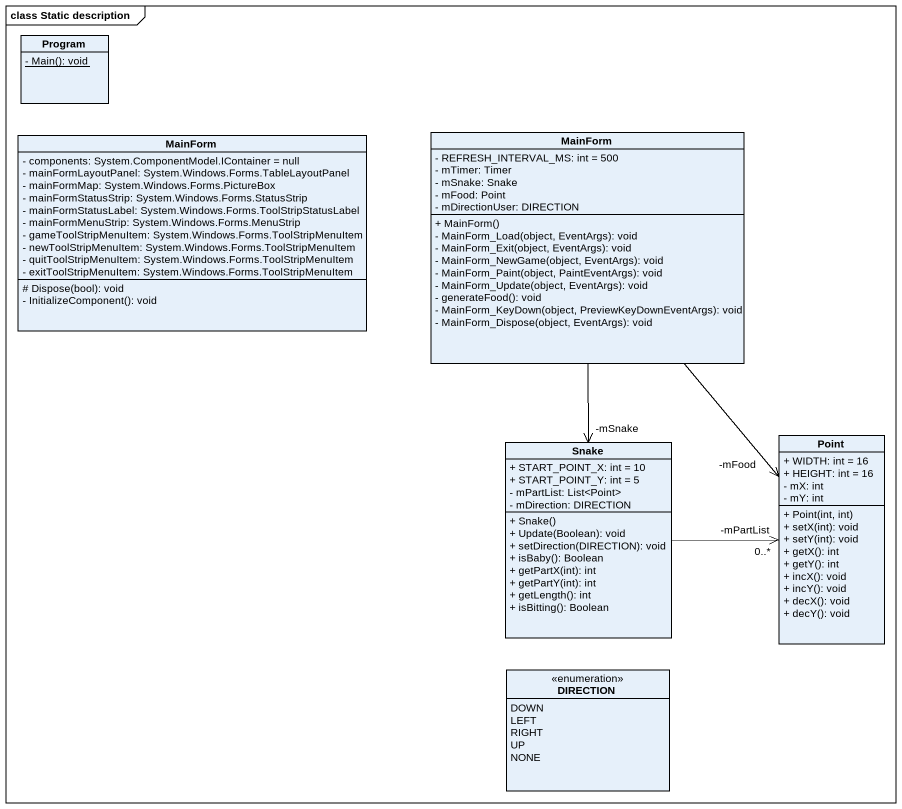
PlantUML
@startuml
mainframe class Static description
hide circle
hide empty members
skinparam classAttributeIconSize 0
class Program {
  {static} - Main(): void
}
class MainForm {
  - components: System.ComponentModel.IContainer = null
  - mainFormLayoutPanel: System.Windows.Forms.TableLayoutPanel
  - mainFormMap: System.Windows.Forms.PictureBox
  - mainFormStatusStrip: System.Windows.Forms.StatusStrip
  - mainFormStatusLabel: System.Windows.Forms.ToolStripStatusLabel
  - mainFormMenuStrip: System.Windows.Forms.MenuStrip
  - gameToolStripMenuItem: System.Windows.Forms.ToolStripMenuItem
  - newToolStripMenuItem: System.Windows.Forms.ToolStripMenuItem
  - quitToolStripMenuItem: System.Windows.Forms.ToolStripMenuItem
  - exitToolStripMenuItem: System.Windows.Forms.ToolStripMenuItem
  # Dispose(bool): void
  - InitializeComponent(): void
}
class "MainForm" as MainForm_2 {
  - REFRESH_INTERVAL_MS: int = 500
  - mTimer: Timer
  - mSnake: Snake
  - mFood: Point
  - mDirectionUser: DIRECTION
  + MainForm()
  - MainForm_Load(object, EventArgs): void
  - MainForm_Exit(object, EventArgs): void
  - MainForm_NewGame(object, EventArgs): void
  - MainForm_Paint(object, PaintEventArgs): void
  - MainForm_Update(object, EventArgs): void
  - generateFood(): void
  - MainForm_KeyDown(object, PreviewKeyDownEventArgs): void
  - MainForm_Dispose(object, EventArgs): void
}
class Snake {
  + START_POINT_X: int = 10
  + START_POINT_Y: int = 5
  - mPartList: List<Point>
  - mDirection: DIRECTION
  + Snake()
  + Update(Boolean): void
  + setDirection(DIRECTION): void
  + isBaby(): Boolean
  + getPartX(int): int
  + getPartY(int): int
  + getLength(): int
  + isBitting(): Boolean
}
class Point {
  + WIDTH: int = 16
  + HEIGHT: int = 16
  - mX: int
  - mY: int
  + Point(int, int)
  + setX(int): void
  + setY(int): void
  + getX(): int
  + getY(): int
  + incX(): void
  + incY(): void
  + decX(): void
  + decY(): void
}
enum DIRECTION {
  DOWN
  LEFT
  RIGHT
  UP
  NONE
}
MainForm_2 --> "-mSnake" Snake
MainForm_2 --> "-mFood" Point
Snake -right-> "-mPartList\n0..*" Point
@enduml
